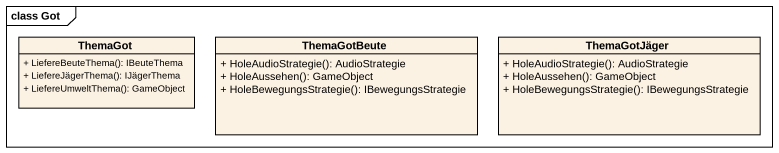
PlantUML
@startuml
mainframe class Got
hide circle
hide empty members
skinparam classAttributeIconSize 0
class ThemaGot {
  + LiefereBeuteThema(): IBeuteThema
  + LiefereJägerThema(): IJägerThema
  + LiefereUmweltThema(): GameObject
}
class ThemaGotBeute {
  + HoleAudioStrategie(): AudioStrategie
  + HoleAussehen(): GameObject
  + HoleBewegungsStrategie(): IBewegungsStrategie
}
class ThemaGotJäger {
  + HoleAudioStrategie(): AudioStrategie
  + HoleAussehen(): GameObject
  + HoleBewegungsStrategie(): IBewegungsStrategie
}
@enduml
